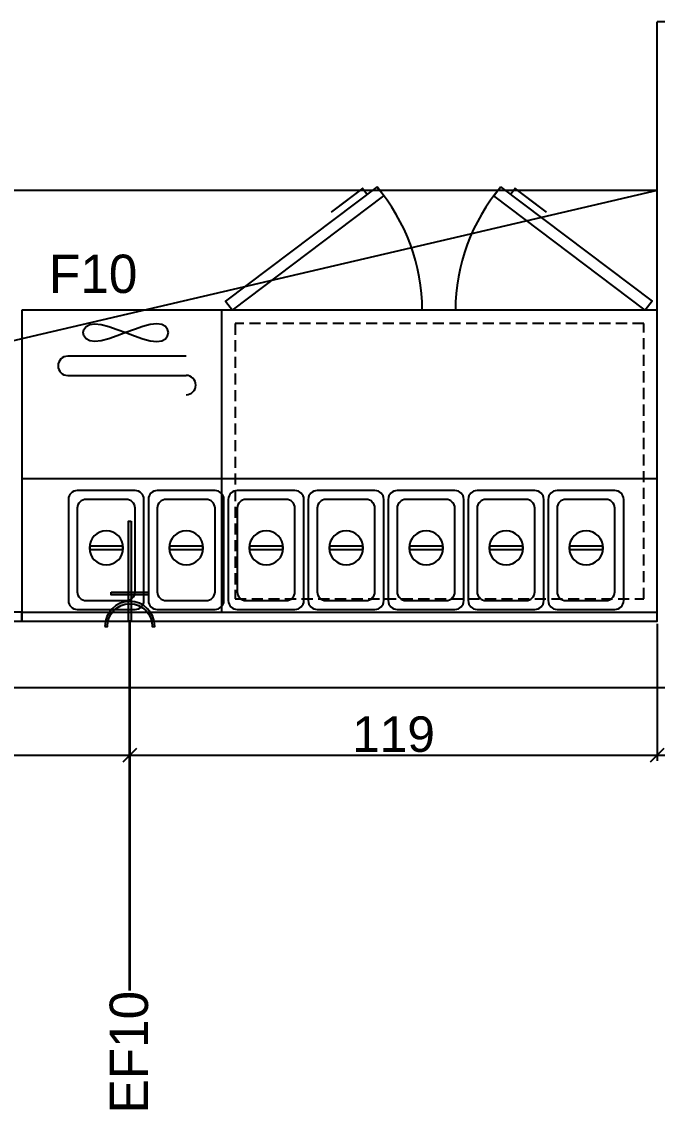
# Model space of a CAD drawing. Header units: millimetres. Extents: x 63882 to 85892, y -58394 to -53173.
# Drawn here: x 69221.8 to 69364.8, y -55483.9 to -55238.9 of the extents above; entities that cross this region are included whole.
import ezdxf
from ezdxf.enums import TextEntityAlignment as Align

# ---------------------------------------------------------------- set-up
doc = ezdxf.new("R2010")
doc.units = ezdxf.units.MM
doc.header["$LTSCALE"] = 5
doc.linetypes.add('DASHED', pattern=[0.75, 0.5, -0.25])
for name, color, linetype in [('002 Çizgi', 7, 'Continuous'), ('ELEKTRİK', 10, 'Continuous'), ('S2000-002 Çizgi', 7, 'Continuous')]:
    doc.layers.add(name, color=color, linetype=linetype)
doc.layers.add('ELK', color=1, linetype='Continuous', lineweight=35)
doc.styles.get("Standard").update_dxf_attribs({"font": 'arial.ttf'})
doc.styles.add('TAKSİM', font='GOTHIC.TTF', dxfattribs={"height": 20})
doc.dimstyles.new('OLCU50', dxfattribs={"dimtxt": 8, "dimasz": 3, "dimexe": 1.25, "dimexo": 0.625, "dimtad": 1, "dimdec": 0, "dimtxsty": 'Standard', "dimblk": 'OBLIQUE', "dimcen": 2.5, "dimclrd": 256, "dimclre": 251, "dimclrt": 25, "dimadec": 0, "dimazin": 0, "dimtfac": 1, "dimtdec": 0, "dimtmove": 0, "dimatfit": 3, "dimldrblk": 'OBLIQUE', "dimfxl": 1, "dimarcsym": 0})

# ---------------------------------------------------------------- blocks, each defined once
blk = doc.blocks.new('A$C01E77913')
at = {"layer": 'S2000-002 Çizgi'}
for points in [[(1.999996831329099, 26.79714285829232), (14.9999968313291, 26.79714285829414, -0.4142135623731128), (16.9999968313291, 24.79714285829414), (16.9999968313291, 2.000004429532964, -0.4142135623730951), (14.9999968313291, 4.4295329644e-06), (1.999996831329099, 4.4295347834e-06, -0.4142135623730774), (-3.1686709008e-06, 2.000004429534783), (-3.1686709008e-06, 24.79714285829232, -0.4142135623730951)], [(3.999996831329098, 24.79714285829141), (12.99999683132819, 24.79714285829232, -0.4142135623731679), (14.9999968313291, 22.79714285829232), (14.99999683132819, 4.000004429532964, -0.4142135623731362), (12.99999683132819, 2.000004429532964), (3.999996831329098, 2.000004429533873, -0.4142135623730466), (1.999996831329099, 4.000004429533873), (1.999996831329099, 22.79714285829141, -0.4142135623730541)]]:
    blk.add_lwpolyline(points, format="xyb", close=True, dxfattribs=at)
blk.add_lwpolyline([(4.713619910745819, 14.26656825662758), (12.2114784227283, 14.26656825662758), (12.2114784227283, 13.5171988007387), (4.713619910745819, 13.5171988007387)], close=True, dxfattribs=at)
blk.add_circle((8.462549166737062, 13.86656825662794), 3.823091046240757, dxfattribs=at)
blk = doc.blocks.new('143-70-M')
at = {"layer": '002 Çizgi', "color": 7}
for p, q in [((27.39856921437604, -97.49383443709303), (27.39856921437604, 45.50616556290697)), ((-30.26556651901774, -60.49070081347963), (-30.26556651901774, -87.16249923282521)), ((-25.91976252755558, -87.16249923282521), (-25.91976252755558, -60.49070081347963)), ((-37.40326233684755, -65.9664624979414), (-37.57529207016341, -67.11027159340301)), ((-36.94972940355365, -65.14945600118153), (-37.40326233684755, -65.9664624979414)), ((-36.30852767028409, -64.65925210312707), (-36.94972940355365, -65.14945600118153)), ((-35.57349153701944, -64.49585080377801), (-36.30852767028409, -64.65925210312707)), ((-34.83845540375478, -64.65925210312707), (-35.57349153701944, -64.49585080377801)), ((-34.19725367047795, -65.14945600118517), (-34.83845540375478, -64.65925210312707)), ((-33.74372073718405, -65.9664624979414), (-34.19725367047795, -65.14945600118517)), ((-33.57169100386818, -67.11027159340301), (-33.74372073718405, -65.9664624979414)), ((-37.57529207016341, -67.11027159340301), (-37.40326233684755, -68.56726651262215)), ((-37.40326233684755, -68.56726651262215), (-36.94972940355365, -70.26936338087035)), ((-34.19725367047795, -70.26936338087035), (-33.74372073718405, -68.56726651262215)), ((-33.74372073718405, -68.56726651262215), (-33.57169100386818, -67.11027159340301)), ((-36.94972940355365, -70.26936338087035), (-36.30852767027682, -72.13486154847124)), ((-34.8384554037475, -72.13486154847124), (-34.19725367047795, -70.26936338087035)), ((-36.30852767027682, -72.13486154847124), (-35.57349153701216, -74.08206036574484)), ((-35.57349153701216, -74.08206036574484), (-34.8384554037475, -72.13486154847124)), ((-36.30852767027682, -76.02925918301844), (-35.57349153701216, -74.08206036574484)), ((-35.57349153701216, -74.08206036574484), (-34.8384554037475, -76.02925918301844)), ((-37.40326233684755, -79.59685421886752), (-36.94972940355365, -77.89475735061933)), ((-36.94972940355365, -77.89475735061933), (-36.30852767027682, -76.02925918301844)), ((-34.8384554037475, -76.02925918301844), (-34.19725367047795, -77.89475735061933)), ((-34.19725367047795, -77.89475735061933), (-33.74372073718405, -79.59685421886388)), ((-37.57529207016341, -81.05384913808666), (-37.40326233684755, -79.59685421886752)), ((-33.74372073718405, -79.59685421886388), (-33.57169100386818, -81.05384913808666)), ((-37.40326233684755, -82.19765823354828), (-37.57529207016341, -81.05384913808666)), ((-36.94972940355365, -83.0146647303045), (-37.40326233684755, -82.19765823354828)), ((-36.30852767028409, -83.5048686283626), (-36.94972940355365, -83.0146647303045)), ((-34.19725367047795, -83.0146647303045), (-34.83845540375478, -83.5048686283626)), ((-33.74372073718405, -82.19765823354828), (-34.19725367047795, -83.0146647303045)), ((-33.57169100386818, -81.05384913808666), (-33.74372073718405, -82.19765823354828)), ((-35.57349153701944, -83.66826992771166), (-36.30852767028409, -83.5048686283626)), ((-34.83845540375478, -83.5048686283626), (-35.57349153701944, -83.66826992771166))]:
    blk.add_line(p, q, dxfattribs=at)
for points in [[(-68.41698728402844, 10.30140659098106), (-42.64805960353988, 44.41188688953116), (-40.60143078562396, 42.86575122870272), (-66.37035846611252, 8.75527093015262)], [(-40.60143078562396, -97.49383443709303), (29.39856921437604, -97.49383443709303), (29.39856921437604, 45.50616556290697), (-40.60143078562396, 45.50616556290697)], [(-2.601430785623961, 45.50616556290697), (-2.601430785623961, -97.49383443709303), (29.39856921437604, -97.49383443709303), (29.39856921437604, 45.50616556290697)], [(-68.41698728402844, -17.53050432706368), (-42.64805960353988, -51.64098462561378), (-40.60143078562396, -50.09484896478534), (-66.37035846611252, -15.98436866623524)]]:
    blk.add_lwpolyline(points, close=True, dxfattribs=at)
at = {"layer": '002 Çizgi', "color": 7, "linetype": 'DASHED'}
blk.add_lwpolyline([(24.39856921437604, -49.49383443709303), (24.39856921437604, 42.50616556290697), (-37.60143078562396, 42.50616556290697), (-37.60143078562396, -49.49383443709303)], close=True, dxfattribs=at)
at = {"layer": '002 Çizgi', "color": 7, "const_width": 0.4275}
for points in [[(-66.72143670678633, 12.54581680770207), (-68.04026881047321, 13.54213491302289), (-63.78331212724879, 19.17709337444467), (-62.69331515358499, 20.61992874410862)], [(-66.72143670678633, -19.77491454378469), (-68.04026881047321, -20.77123264910551), (-63.78331212724879, -26.40619111052729), (-62.69331515358499, -27.84902648019124)]]:
    blk.add_lwpolyline(points, dxfattribs=at)
at = {"layer": '002 Çizgi', "color": 7}
blk.add_lwpolyline([(27.39856921437604, -52.49383443709303), (-40.60143078562396, -52.49383443709303)], dxfattribs=at)
for centre, radius, start, end in [((-40.60143078562396, 42.86575122870272), 42.74999999999999, 229.49078733622, 270), ((-40.60143078562396, -50.09484896478534), 42.74999999999999, 90, 130.5092126637801), ((-23.74686053182813, -60.49070081347963), 2.172901995727443, 0, 180), ((-28.09266452328302, -87.16249923282521), 2.172901995734719, 180, 0)]:
    blk.add_arc(centre, radius, start, end, dxfattribs=at)
at = {"layer": '002 Çizgi', "color": 7, "xscale": -1, "rotation": 90}
for p in [(26.79714285828959, 37.99999683132773), (26.79714285828959, 19.99999683132773), (26.79714285828959, 1.999996831327735), (26.79714285828959, -16.00000316867227), (26.79714285828959, -34.00000316867227), (26.79714285828959, -52.00000316867227), (26.79714285828959, -70.00000316867227)]:
    blk.add_blockref('A$C01E77913', p, dxfattribs=at)
blk = doc.blocks.new('A$C50025146')
at = {"layer": 'ELEKTRİK'}
for points in [[(16.0258407970905, 9.846670621633166), (16.5885051934838, 9.846670621633166), (16.5885051934838, 1.406704675742731), (16.0258407970905, 1.406704675742731)], [(6.940050297998823e-05, 5.345355450490388), (6.940050297998823e-05, 5.908019846885509), (22.50664525620232, 5.908019846885509), (22.50664525620232, 5.345355450490388)]]:
    blk.add_hatch(color=256, dxfattribs=at).paths.add_polyline_path(points)
h = blk.add_hatch(color=256, dxfattribs=at)
edge = h.paths.add_edge_path()
edge.add_line((23.70435837441619, 11.25333161261187), (23.70435837441619, 10.69066721622039))
edge.add_ellipse((23.70435837441619, 5.626687648689767), major_axis=(3.580774291992597, -3.580774291992606), ratio=0.9999999999999413, start_angle=134.9999999999983, end_angle=314.9999999999983)
edge.add_line((23.70435837441619, 0.5627080811555061), (23.70435837441619, 4.368476402305532e-05))
edge.add_ellipse((23.70435837441619, 5.626687648689767), major_axis=(3.978638102213783, 3.978638102213774), ratio=0.9999999999999128, start_angle=45.0000000000025, end_angle=225.0000000000025, ccw=False)
for points, elevation in [([(16.0258407970905, 1.406704675742731), (16.0258407970905, 9.846670621633166), (16.5885051934838, 9.846670621633166), (16.5885051934838, 1.406704675742731)], 4.791194770819646e-08), ([(6.940050297998823e-05, 5.908019846885509), (22.50664525620232, 5.908019846885509), (22.50664525620232, 5.345355450490388), (6.940050297998823e-05, 5.345355450490388)], 4.794507297291503e-08)]:
    blk.add_lwpolyline(points, close=True, dxfattribs=dict(at, elevation=elevation))
at = {"layer": 'ELEKTRİK', "elevation": 4.798666618537076e-08}
blk.add_lwpolyline([(23.70435837441437, 4.368476402305532e-05), (23.70435837441619, 0.5627080811555061, -0.9999999999999944), (23.70435837441619, 10.69066721622039), (23.70435837441619, 11.25333161261187, 0.9999999999999944)], format="xyb", close=True, dxfattribs=at)
blk = doc.blocks.new('_Oblique')
at = {"color": 0, "linetype": 'ByBlock', "lineweight": -2}
blk.add_line((-0.5, -0.5), (0.5, 0.5), dxfattribs=at)
blk = doc.blocks.new('*D100')
at = {"color": 251, "lineweight": -2, "ltscale": 5, "transparency": 16777216}
for p, q in [((69102.81304878488, -55389.57484068835), (69102.81304878488, -55405.44866032058)), ((69246.08260510901, -55389.57484068835), (69246.08260510901, -55405.44866032058))]:
    blk.add_line(p, q, dxfattribs=at)
at = {"lineweight": -2, "ltscale": 5, "transparency": 16777216}
blk.add_line((69102.81304878488, -55404.19866032058), (69246.08260510901, -55404.19866032058), dxfattribs=at)
at = {"layer": 'Defpoints', "color": 0, "ltscale": 5, "transparency": 16777216}
for p in [(69102.81304878488, -55388.94984068835), (69246.08260510901, -55388.94984068835), (69246.08260510901, -55404.19866032058)]:
    blk.add_point(p, dxfattribs=at)
at = {"lineweight": -2, "ltscale": 5, "transparency": 16777216, "xscale": 3, "yscale": 3, "zscale": 3, "rotation": 180}
blk.add_blockref('_Oblique', (69102.81304878488, -55404.19866032058), dxfattribs=at)
at = {"lineweight": -2, "ltscale": 5, "transparency": 16777216, "xscale": 3, "yscale": 3, "zscale": 3}
blk.add_blockref('_Oblique', (69246.08260510901, -55404.19866032058), dxfattribs=at)
at = {"color": 25, "ltscale": 5, "transparency": 16777216, "insert": (69174.44782694694, -55399.48634790585), "char_height": 8, "attachment_point": 5}
blk.add_mtext('143', dxfattribs=at)
blk = doc.blocks.new('*D101')
at = {"color": 251, "lineweight": -2, "ltscale": 5, "transparency": 16777216}
for p, q in [((69364.79268196865, -55374.57484068835), (69364.79268196865, -55405.44866032058)), ((69246.08260510901, -55389.57484068835), (69246.08260510901, -55405.44866032058))]:
    blk.add_line(p, q, dxfattribs=at)
at = {"lineweight": -2, "ltscale": 5, "transparency": 16777216}
blk.add_line((69246.08260510901, -55404.19866032058), (69364.79268196865, -55404.19866032058), dxfattribs=at)
at = {"layer": 'Defpoints', "color": 0, "ltscale": 5, "transparency": 16777216}
for p in [(69364.79268196865, -55373.94984068835), (69246.08260510901, -55388.94984068835), (69364.79268196865, -55404.19866032058)]:
    blk.add_point(p, dxfattribs=at)
at = {"lineweight": -2, "ltscale": 5, "transparency": 16777216, "xscale": 3, "yscale": 3, "zscale": 3, "rotation": 180}
blk.add_blockref('_Oblique', (69246.08260510901, -55404.19866032058), dxfattribs=at)
at = {"lineweight": -2, "ltscale": 5, "transparency": 16777216, "xscale": 3, "yscale": 3, "zscale": 3}
blk.add_blockref('_Oblique', (69364.79268196865, -55404.19866032058), dxfattribs=at)
at = {"color": 25, "ltscale": 5, "transparency": 16777216, "insert": (69305.43764353884, -55399.48907641881), "char_height": 8, "attachment_point": 5}
blk.add_mtext('119', dxfattribs=at)
blk = doc.blocks.new('*D102')
at = {"color": 251, "lineweight": -2, "ltscale": 5, "transparency": 16777216}
for p, q in [((69364.79268196865, -55374.57484068835), (69364.79268196865, -55405.44866032058)), ((69379.69010668408, -55374.57484068835), (69379.69010668408, -55405.44866032058))]:
    blk.add_line(p, q, dxfattribs=at)
at = {"lineweight": -2, "ltscale": 5, "transparency": 16777216}
blk.add_line((69364.79268196865, -55404.19866032058), (69379.69010668408, -55404.19866032058), dxfattribs=at)
at = {"layer": 'Defpoints', "color": 0, "ltscale": 5, "transparency": 16777216}
for p in [(69364.79268196865, -55373.94984068835), (69379.69010668408, -55373.94984068835), (69379.69010668408, -55404.19866032058)]:
    blk.add_point(p, dxfattribs=at)
at = {"lineweight": -2, "ltscale": 5, "transparency": 16777216, "xscale": 3, "yscale": 3, "zscale": 3, "rotation": 180}
blk.add_blockref('_Oblique', (69364.79268196865, -55404.19866032058), dxfattribs=at)
at = {"lineweight": -2, "ltscale": 5, "transparency": 16777216, "xscale": 3, "yscale": 3, "zscale": 3}
blk.add_blockref('_Oblique', (69379.69010668408, -55404.19866032058), dxfattribs=at)
at = {"color": 25, "ltscale": 5, "transparency": 16777216, "insert": (69372.24139432637, -55399.48907641881), "char_height": 8, "attachment_point": 5}
blk.add_mtext('15', dxfattribs=at)

msp = doc.modelspace()

# ---------------------------------------------------------------- linework, layer by layer
for p, q in [((69364.76037588807, -55373.94984068835), (69364.79434723053, -55238.94984068835)), ((69379.69010668408, -55238.94984068835), (69364.79268196865, -55238.94984068835)), ((69364.79268196865, -55276.94984068835), (68949.7553801024, -55373.94984068835)), ((68949.7553801024, -55373.94984068835), (69364.76037588807, -55373.94984068835)), ((68949.75538010242, -55388.94984068835), (70407.69010668408, -55388.94984068835))]:
    msp.add_line(p, q)
for points in [[(68949.7553801024, -55373.94984068835), (69364.79268196865, -55373.94984068835), (69364.79268196865, -55276.94984068835), (68949.7553801024, -55276.94984068835)], [(69221.76037588807, -55371.94984068835), (69139.76037588807, -55371.94984068835), (69139.76037588807, -55373.94984068835), (69221.76037588807, -55373.94984068835)]]:
    msp.add_lwpolyline(points, close=True)
at = {"layer": 'ELK', "color": 1}
msp.add_line((69246.08260510904, -55457.20248707055), (69246.08260510901, -55373.94984068835), dxfattribs=at)

# ---------------------------------------------------------------- block references
at = {"layer": 'ELEKTRİK', "rotation": 270}
msp.add_blockref('A$C50025146', (69240.45591746033, -55351.44319543213, -4.794507297291816e-08), dxfattribs=at)
at = {"layer": 'S2000-002 Çizgi', "rotation": 270}
msp.add_blockref('143-70-M', (69319.25421032516, -55344.55127147397), dxfattribs=at)

# ---------------------------------------------------------------- texts
at = {"style": 'TAKSİM'}
msp.add_text('F10', height=8.64, dxfattribs=at).set_placement((69237.8234376011, -55300.04932109683), align=Align.CENTER)
at = {"layer": 'ELK', "color": 1, "style": 'TAKSİM'}
msp.add_text('EF10', height=8.64, rotation=90, dxfattribs=at).set_placement((69250.1760388435, -55471.07363171264), align=Align.CENTER)

# ---------------------------------------------------------------- dimensions: what is measured, and where the dimension line sits
at = {"ltscale": 5}
for base, p1, p2, picture, middle in [((69364.79268196865, -55404.19866032058), (69246.08260510901, -55388.94984068835), (69364.79268196865, -55373.94984068835), '*D101', (69305.43764353884, -55399.48907641881)), ((69379.69010668408, -55404.19866032058), (69364.79268196865, -55373.94984068835), (69379.69010668408, -55373.94984068835), '*D102', (69372.24139432637, -55399.48907641881)), ((69246.08260510901, -55404.19866032058), (69102.81304878488, -55388.94984068835), (69246.08260510901, -55388.94984068835), '*D100', (69174.44782694694, -55399.48634790585))]:
    dim = msp.add_linear_dim(base=base, p1=p1, p2=p2, dimstyle='OLCU50', override={"dimtmove": 1}, dxfattribs=at)
    dim.commit()
    dim.dimension.update_dxf_attribs({"geometry": picture, "text_midpoint": middle})

doc.saveas('drawing.dxf')
